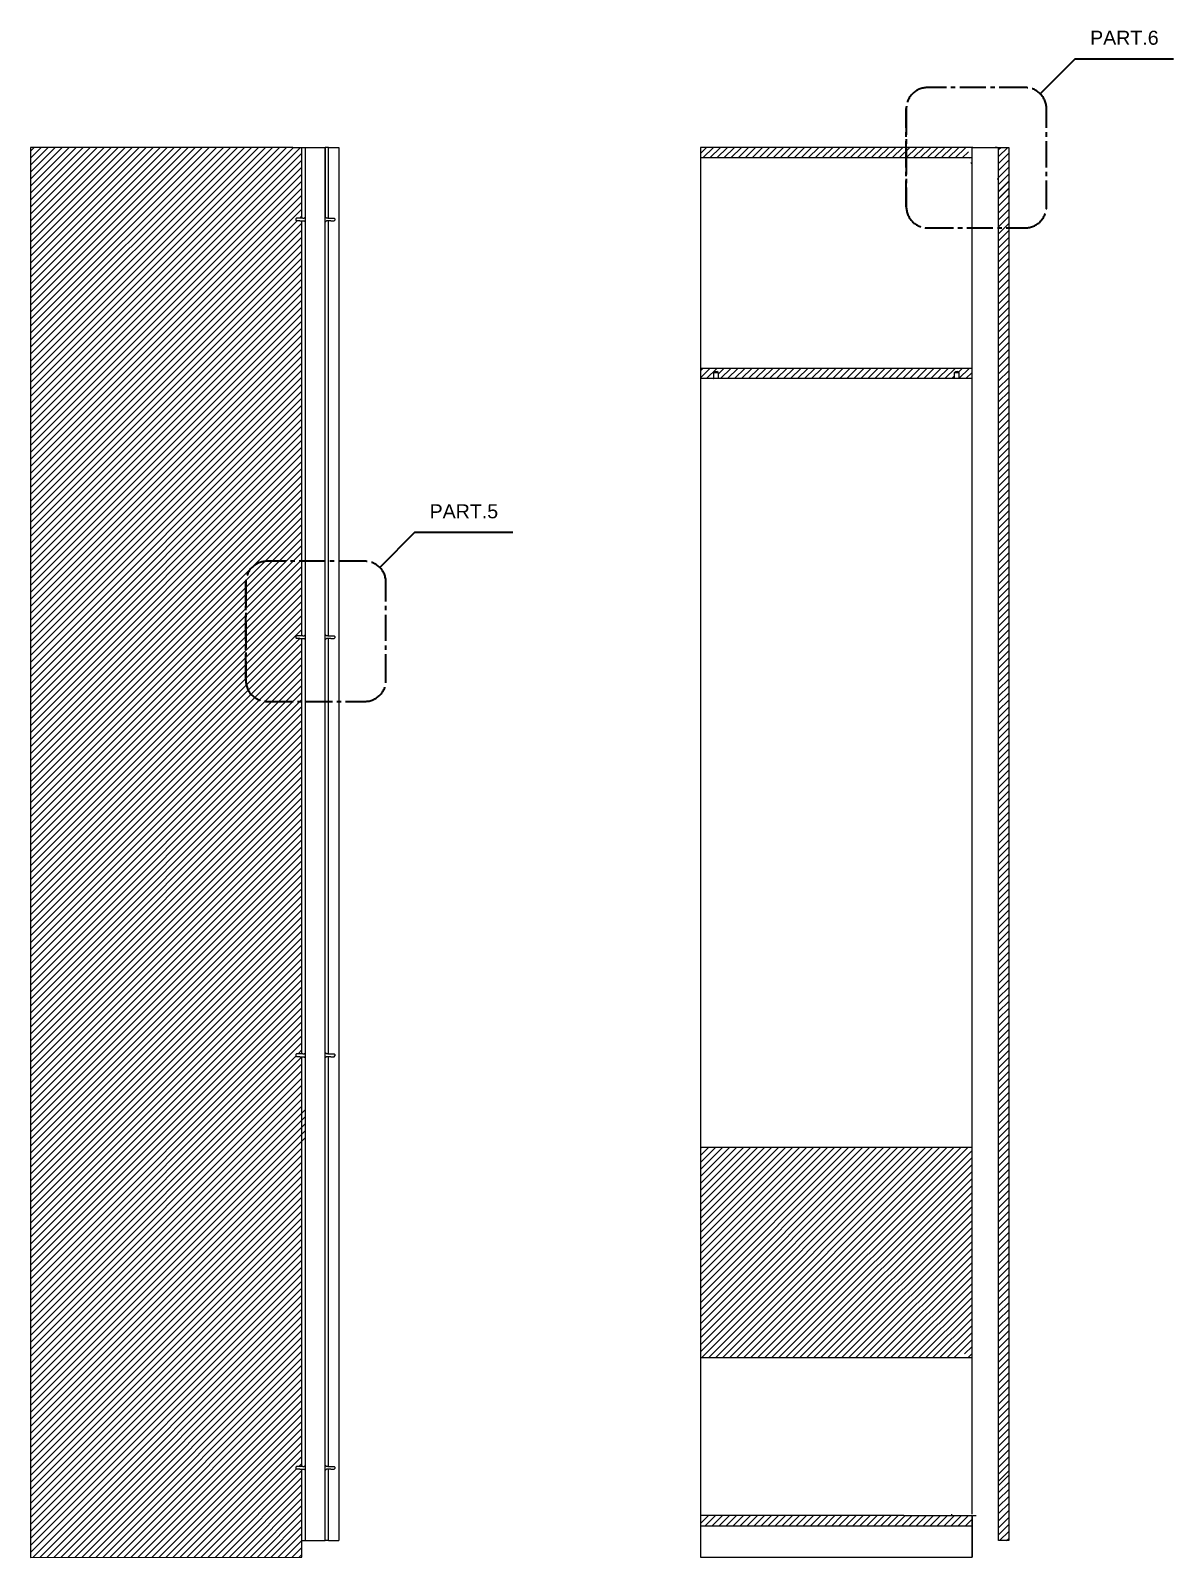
# Model space of a CAD drawing. Header units: millimetres. Extents: x 1628 to 5948, y -265 to 1722.
# Drawn here: x 2358.8 to 2521.9, y 1264.4 to 1482.3 of the extents above; entities that cross this region are included whole.
import ezdxf
from ezdxf.enums import TextEntityAlignment as Align

# ---------------------------------------------------------------- set-up
doc = ezdxf.new("R2010")
doc.units = ezdxf.units.MM
doc.linetypes.add('CENTER2', pattern=[1.125, 0.75, -0.125, 0.125, -0.125])
doc.layers.get('0').update_dxf_attribs({"color": 8})
doc.layers.add('A-SECT A-MCUT', color=7, linetype='Continuous', lineweight=35)
doc.layers.add('Campiture', color=1, linetype='Continuous')
doc.layers.add('Incastri', color=4, linetype='Continuous')
doc.styles.add('ARIAL', font='Arial.ttf')
pattern_1 = [(45, (1593.8411, 1124.19895), (-0.5, 0.5), [])]

msp = doc.modelspace()

# ---------------------------------------------------------------- hatches: boundary and pattern name
at = {"layer": 'Campiture'}
h = msp.add_hatch(dxfattribs=at)
h.set_pattern_fill('JIS_WOOD', color=256)
h.set_pattern_definition(pattern_1)
edge = h.paths.add_edge_path()
edge.add_spline(control_points=[(2492.48, 1465.62), (2492.81, 1465.62), (2493.14, 1465.62), (2493.14, 1465.62), (2493.14, 1464.64), (2493.14, 1463.67), (2493.14, 1462.7)], knot_values=[0.174311, 0.174311, 0.174311, 0.174311, 0.674311, 0.674311, 0.674311, 1.5, 1.5, 1.5, 1.5], weights=[1, 1, 1, 1, 1, 1, 1], degree=3, periodic=0)
edge.add_spline(control_points=[(2493.14, 1465.62), (2493.14, 1465.62), (2492.81, 1465.62), (2492.48, 1465.62)], knot_values=[1, 1, 1, 1, 1.5, 1.5, 1.5, 1.5], weights=[1, 1, 1, 1], degree=3, periodic=0)
edge.add_spline(control_points=[(2492.48, 1465.62), (2492.15, 1465.62), (2491.82, 1465.62), (2491.82, 1465.62)], knot_values=[1.5, 1.5, 1.5, 1.5, 2, 2, 2, 2], weights=[1, 1, 1, 1], degree=3, periodic=0)
edge.add_line((2491.82, 1465.62), (2490.23, 1465.62))
edge.add_line((2490.23, 1465.62), (2454.4, 1465.62))
edge.add_line((2454.4, 1465.62), (2454.4, 1464.11))
edge.add_line((2454.4, 1464.11), (2487.15, 1464.11))
edge.add_line((2487.15, 1464.11), (2490.28, 1464.11))
edge.add_line((2490.28, 1464.11), (2493.14, 1464.11))
h = msp.add_hatch(dxfattribs=at)
h.set_pattern_fill('JIS_WOOD', color=256)
h.set_pattern_definition(pattern_1)
edge = h.paths.add_edge_path()
edge.add_line((2498.4, 1458.55), (2498.4, 1460.79))
edge.add_line((2498.4, 1460.79), (2496.93, 1459.32))
edge.add_line((2496.93, 1459.32), (2496.93, 1458.55))
edge.add_line((2496.93, 1458.55), (2496.93, 1276.86))
edge.add_spline(control_points=[(2496.93, 1276.86), (2496.93, 1276.12), (2496.93, 1275.39), (2496.93, 1274.65)], knot_values=[4.012319, 4.012319, 4.012319, 4.012319, 4.023751, 4.023751, 4.023751, 4.023751], weights=[1, 1, 1, 1], degree=3, periodic=0)
edge.add_line((2496.93, 1274.65), (2498.4, 1276.12))
edge.add_spline(control_points=[(2498.4, 1276.12), (2498.4, 1276.37), (2498.4, 1276.61), (2498.4, 1276.86)], knot_values=[0.949387, 0.949387, 0.949387, 0.949387, 0.953089, 0.953089, 0.953089, 0.953089], weights=[1, 1, 1, 1], degree=3, periodic=0)
edge.add_line((2498.4, 1276.86), (2498.4, 1458.55))
h = msp.add_hatch(dxfattribs=at)
h.set_pattern_fill('JIS_WOOD', color=256)
h.set_pattern_definition(pattern_1)
h.paths.add_polyline_path([(2490.64, 1433.52), (2490.81, 1433.62), (2491.06, 1433.62), (2491.24, 1433.52), (2491.24, 1432.62), (2493.14, 1432.62), (2493.14, 1434.12), (2454.4, 1434.12), (2454.4, 1432.62), (2456.3, 1432.62), (2456.3, 1433.52), (2456.48, 1433.62), (2456.73, 1433.62), (2456.9, 1433.52), (2456.9, 1432.62), (2490.64, 1432.62)])
h = msp.add_hatch(dxfattribs=at)
h.set_pattern_fill('JIS_WOOD', color=256)
h.set_pattern_definition(pattern_1)
h.paths.add_polyline_path([(2493.14, 1322.93), (2454.4, 1322.93), (2454.4, 1292.93), (2491.41, 1292.93), (2491.41, 1293.59), (2491.56, 1293.68), (2491.93, 1293.68), (2492.08, 1293.59), (2492.08, 1292.93), (2493.14, 1292.93)])

# ---------------------------------------------------------------- linework, layer by layer
for p, q in [((2396.22, 1465.6), (2398.7, 1465.6)), ((2397.54, 1462.07), (2397.54, 1465.6)), ((2398.04, 1266.81), (2398.04, 1465.6)), ((2398.7, 1465.6), (2400.84, 1465.6)), ((2401.34, 1465.6), (2400.84, 1465.6)), ((2400.84, 1266.81), (2400.84, 1465.6)), ((2400.84, 1465.6), (2400.84, 1455.6)), ((2401.34, 1455.54), (2401.34, 1465.6)), ((2401.34, 1465.6), (2402.81, 1465.6)), ((2402.81, 1465.6), (2402.81, 1266.81)), ((2493.14, 1458.55), (2493.14, 1465.62)), ((2493.26, 1465.62), (2496.93, 1465.62)), ((2494.35, 1465.62), (2494.59, 1465.62)), ((2494.81, 1465.62), (2496.43, 1465.62)), ((2496.72, 1465.62), (2496.43, 1465.62)), ((2496.93, 1465.62), (2498.4, 1465.62)), ((2496.93, 1458.55), (2496.93, 1465.62)), ((2496.93, 1465.62), (2496.93, 1465.62)), ((2498.4, 1465.62), (2498.4, 1458.55)), ((2493.14, 1464.11), (2454.4, 1464.11)), ((2397.54, 1455.54), (2397.54, 1462.07)), ((2493.14, 1270.58), (2493.14, 1458.55)), ((2496.93, 1266.8), (2496.93, 1458.55)), ((2498.4, 1458.55), (2498.4, 1266.8)), ((2397.54, 1395.92), (2397.54, 1455.14)), ((2401.34, 1395.92), (2401.34, 1455.14)), ((2454.4, 1434.12), (2493.14, 1434.12)), ((2493.14, 1432.62), (2454.4, 1432.62)), ((2397.54, 1336.26), (2397.54, 1395.52)), ((2401.33, 1336.26), (2401.34, 1395.52)), ((2397.54, 1277.39), (2397.54, 1335.86)), ((2401.34, 1277.39), (2401.34, 1335.86)), ((2454.4, 1322.93), (2493.14, 1322.93)), ((2454.4, 1292.93), (2493.14, 1292.93)), ((2490.95, 1292.93), (2492.45, 1292.93)), ((2397.54, 1270.4), (2397.54, 1276.99)), ((2401.34, 1266.81), (2401.34, 1276.99)), ((2397.54, 1268.88), (2397.54, 1270.4)), ((2483.39, 1270.38), (2454.4, 1270.38)), ((2493.14, 1268.9), (2493.14, 1270.42)), ((2483.4, 1268.86), (2454.4, 1268.86)), ((2493.14, 1266.84), (2493.14, 1268.86)), ((2493.14, 1268.86), (2493.14, 1264.43)), ((2397.54, 1266.81), (2398.7, 1266.81)), ((2398.7, 1266.81), (2400.84, 1266.81)), ((2401.34, 1266.81), (2400.84, 1266.81)), ((2401.34, 1266.81), (2402.81, 1266.81)), ((2498.4, 1266.8), (2496.93, 1266.8))]:
    msp.add_line(p, q)
at = {"color": 6}
for p, q in [((2496.93, 1461.07), (2496.75, 1461.07)), ((2490.22, 1270.58), (2490.22, 1270.38)), ((2493.29, 1270.38), (2493.73, 1270.38))]:
    msp.add_line(p, q, dxfattribs=at)
at = {"color": 175, "linetype": 'Continuous'}
for p, q in [((2496.93, 1459.32), (2498.4, 1460.79)), ((2498.16, 1458.55), (2498.4, 1458.79)), ((2397.26, 1455.54), (2397.54, 1455.82)), ((2397.54, 1335.82), (2397.58, 1335.86)), ((2397.54, 1327.82), (2398.04, 1328.32)), ((2397.54, 1326.82), (2398.04, 1327.32)), ((2397.54, 1325.82), (2398.04, 1326.32)), ((2397.54, 1324.82), (2398.04, 1325.32)), ((2397.54, 1323.82), (2398.04, 1324.32))]:
    msp.add_line(p, q, dxfattribs=at)
for points in [[(2396.22, 1465.6), (2394.64, 1465.6), (2358.81, 1465.6), (2358.81, 1264.4), (2397.54, 1264.42), (2397.54, 1266.86), (2397.54, 1268.88)], [(2493.26, 1465.62), (2490.23, 1465.62), (2454.4, 1465.62), (2454.4, 1264.42), (2493.14, 1264.43), (2493.14, 1266.88), (2493.14, 1268.9)], [(2483.39, 1270.38), (2491.16, 1270.38), (2492.56, 1270.38), (2493.14, 1270.38), (2493.14, 1268.86), (2492.01, 1268.86), (2483.4, 1268.86)]]:
    msp.add_lwpolyline(points)
at = {"layer": 'A-SECT A-MCUT'}
for p, q in [((2507.88, 1478.27), (2502.88, 1473.27)), ((2507.88, 1478.27), (2521.88, 1478.27)), ((2413.64, 1410.69), (2408.64, 1405.69)), ((2413.64, 1410.69), (2427.64, 1410.69))]:
    msp.add_line(p, q, dxfattribs=at)
at = {"layer": 'A-SECT A-MCUT', "linetype": 'CENTER2', "ltscale": 5}
for points in [[(2483.76, 1457.15, 0.414214), (2486.76, 1454.15), (2500.76, 1454.15, 0.414214), (2503.76, 1457.15), (2503.76, 1471.15, 0.414214), (2500.76, 1474.15), (2486.76, 1474.15, 0.414214), (2483.76, 1471.15), (2483.76, 1457.15), (2483.76, 1471.15)], [(2389.52, 1389.56, 0.414214), (2392.52, 1386.56), (2406.52, 1386.56, 0.414214), (2409.52, 1389.56), (2409.52, 1403.56, 0.414214), (2406.52, 1406.56), (2392.52, 1406.56, 0.414214), (2389.52, 1403.56), (2389.52, 1389.56), (2389.52, 1403.56)]]:
    msp.add_lwpolyline(points, format="xyb", dxfattribs=at)
at = {"layer": 'Campiture', "linetype": 'Continuous'}
for p, q in [((2358.81, 1465.09), (2359.32, 1465.6)), ((2358.81, 1464.09), (2360.32, 1465.6)), ((2358.81, 1463.09), (2361.32, 1465.6)), ((2358.81, 1462.09), (2362.32, 1465.6)), ((2358.81, 1461.09), (2363.32, 1465.6)), ((2358.81, 1460.09), (2364.32, 1465.6)), ((2358.81, 1459.09), (2365.32, 1465.6)), ((2358.81, 1458.09), (2366.32, 1465.6)), ((2358.81, 1457.09), (2367.32, 1465.6)), ((2358.81, 1456.09), (2368.32, 1465.6)), ((2358.81, 1455.09), (2369.32, 1465.6)), ((2358.81, 1454.09), (2370.32, 1465.6)), ((2358.81, 1453.09), (2371.32, 1465.6)), ((2358.81, 1452.09), (2372.32, 1465.6)), ((2358.81, 1451.09), (2373.32, 1465.6)), ((2358.81, 1450.09), (2374.32, 1465.6)), ((2358.81, 1449.09), (2375.32, 1465.6)), ((2358.81, 1448.09), (2376.32, 1465.6)), ((2358.81, 1447.09), (2377.32, 1465.6)), ((2358.81, 1446.09), (2378.32, 1465.6)), ((2358.81, 1445.09), (2379.32, 1465.6)), ((2358.81, 1444.09), (2380.32, 1465.6)), ((2358.81, 1443.09), (2381.32, 1465.6)), ((2358.81, 1442.09), (2382.32, 1465.6)), ((2358.81, 1441.09), (2383.32, 1465.6)), ((2358.81, 1440.09), (2384.32, 1465.6)), ((2358.81, 1439.09), (2385.32, 1465.6)), ((2358.81, 1438.09), (2386.32, 1465.6)), ((2358.81, 1437.09), (2387.32, 1465.6)), ((2358.81, 1436.09), (2388.32, 1465.6)), ((2358.81, 1435.09), (2389.32, 1465.6)), ((2358.81, 1434.09), (2390.32, 1465.6)), ((2358.81, 1433.09), (2391.32, 1465.6)), ((2358.81, 1432.09), (2392.32, 1465.6)), ((2358.81, 1431.09), (2393.32, 1465.6)), ((2358.81, 1430.09), (2394.32, 1465.6)), ((2358.81, 1429.09), (2395.32, 1465.6)), ((2358.81, 1428.09), (2396.32, 1465.6)), ((2358.81, 1427.09), (2397.32, 1465.6)), ((2358.81, 1426.09), (2397.54, 1464.82)), ((2496.93, 1465.32), (2497.23, 1465.62)), ((2496.93, 1464.32), (2498.23, 1465.62)), ((2496.93, 1463.32), (2498.4, 1464.79)), ((2358.81, 1425.09), (2397.54, 1463.82)), ((2358.81, 1424.09), (2397.54, 1462.82)), ((2496.93, 1462.32), (2498.4, 1463.79)), ((2496.93, 1461.32), (2498.4, 1462.79)), ((2358.81, 1423.09), (2397.54, 1461.82)), ((2358.81, 1422.09), (2397.54, 1460.82)), ((2496.93, 1460.32), (2498.4, 1461.79)), ((2358.81, 1421.09), (2397.54, 1459.82)), ((2358.81, 1420.09), (2397.54, 1458.82)), ((2358.81, 1419.09), (2397.54, 1457.82)), ((2497.16, 1458.55), (2498.4, 1459.79)), ((2358.81, 1418.09), (2397.54, 1456.82)), ((2358.81, 1417.09), (2396.86, 1455.14)), ((2358.81, 1416.09), (2397.54, 1454.82)), ((2358.81, 1415.09), (2397.54, 1453.82)), ((2358.81, 1414.09), (2397.54, 1452.82)), ((2358.81, 1413.09), (2397.54, 1451.82)), ((2358.81, 1412.09), (2397.54, 1450.82)), ((2358.81, 1411.09), (2397.54, 1449.82)), ((2358.81, 1410.09), (2397.54, 1448.82)), ((2358.81, 1409.09), (2397.54, 1447.82)), ((2358.81, 1408.09), (2397.54, 1446.82)), ((2358.81, 1407.09), (2397.54, 1445.82)), ((2358.81, 1406.09), (2397.54, 1444.82)), ((2358.81, 1405.09), (2397.54, 1443.82)), ((2358.81, 1404.09), (2397.54, 1442.82)), ((2358.81, 1403.09), (2397.54, 1441.82)), ((2358.81, 1402.09), (2397.54, 1440.82)), ((2358.81, 1401.09), (2397.54, 1439.82)), ((2358.81, 1400.09), (2397.54, 1438.82)), ((2358.81, 1399.09), (2397.54, 1437.82)), ((2358.81, 1398.09), (2397.54, 1436.82)), ((2358.81, 1397.09), (2397.54, 1435.82)), ((2358.81, 1396.09), (2397.54, 1434.82)), ((2358.81, 1395.09), (2397.54, 1433.82)), ((2358.81, 1394.09), (2397.54, 1432.82)), ((2358.81, 1393.09), (2397.54, 1431.82)), ((2358.81, 1392.09), (2397.54, 1430.82)), ((2358.81, 1391.09), (2397.54, 1429.82)), ((2358.81, 1390.09), (2397.54, 1428.82)), ((2358.81, 1389.09), (2397.54, 1427.82)), ((2358.81, 1388.09), (2397.54, 1426.82)), ((2358.81, 1387.09), (2397.54, 1425.82)), ((2358.81, 1386.09), (2397.54, 1424.82)), ((2358.81, 1385.09), (2397.54, 1423.82)), ((2358.81, 1384.09), (2397.54, 1422.82)), ((2358.81, 1383.09), (2397.54, 1421.82)), ((2358.81, 1382.09), (2397.54, 1420.82)), ((2358.81, 1381.09), (2397.54, 1419.82)), ((2358.81, 1380.09), (2397.54, 1418.82)), ((2358.81, 1379.09), (2397.54, 1417.82)), ((2358.81, 1378.09), (2397.54, 1416.82)), ((2358.81, 1377.09), (2397.54, 1415.82)), ((2358.81, 1376.09), (2397.54, 1414.82)), ((2358.81, 1375.09), (2397.54, 1413.82)), ((2358.81, 1374.09), (2397.54, 1412.82)), ((2358.81, 1373.09), (2397.54, 1411.82)), ((2358.81, 1372.09), (2397.54, 1410.82)), ((2358.81, 1371.09), (2397.54, 1409.82)), ((2358.81, 1370.09), (2397.54, 1408.82)), ((2358.81, 1369.09), (2397.54, 1407.82)), ((2358.81, 1368.09), (2397.54, 1406.82)), ((2358.81, 1367.09), (2397.54, 1405.82)), ((2358.81, 1366.09), (2397.54, 1404.82)), ((2358.81, 1365.09), (2397.54, 1403.82)), ((2358.81, 1364.09), (2397.54, 1402.82)), ((2358.81, 1363.09), (2397.54, 1401.82)), ((2358.81, 1362.09), (2397.54, 1400.82)), ((2358.81, 1361.09), (2397.54, 1399.82)), ((2358.81, 1360.09), (2397.54, 1398.82)), ((2358.81, 1359.09), (2397.54, 1397.82)), ((2358.81, 1358.09), (2397.54, 1396.82)), ((2358.81, 1357.09), (2397.25, 1395.52)), ((2358.81, 1356.09), (2397.54, 1394.82)), ((2358.81, 1355.09), (2397.54, 1393.82)), ((2358.81, 1354.09), (2397.54, 1392.82)), ((2358.81, 1353.09), (2397.54, 1391.82)), ((2358.81, 1352.09), (2397.54, 1390.82)), ((2358.81, 1351.09), (2397.54, 1389.82)), ((2358.81, 1350.09), (2397.54, 1388.82)), ((2358.81, 1349.09), (2397.54, 1387.82)), ((2358.81, 1348.09), (2397.54, 1386.82)), ((2358.81, 1347.09), (2397.54, 1385.82)), ((2358.81, 1346.09), (2397.54, 1384.82)), ((2358.81, 1345.09), (2397.54, 1383.82)), ((2358.81, 1344.09), (2397.54, 1382.82)), ((2358.81, 1343.09), (2397.54, 1381.82)), ((2358.81, 1342.09), (2397.54, 1380.82)), ((2358.81, 1341.09), (2397.54, 1379.82)), ((2358.81, 1340.09), (2397.54, 1378.82)), ((2358.81, 1339.09), (2397.54, 1377.82)), ((2358.81, 1338.09), (2397.54, 1376.82)), ((2358.81, 1337.09), (2397.54, 1375.82)), ((2358.81, 1336.09), (2397.54, 1374.82)), ((2358.81, 1335.09), (2397.54, 1373.82)), ((2358.81, 1334.09), (2397.54, 1372.82)), ((2358.81, 1333.09), (2397.54, 1371.82)), ((2358.81, 1332.09), (2397.54, 1370.82)), ((2358.81, 1331.09), (2397.54, 1369.82)), ((2358.81, 1330.09), (2397.54, 1368.82)), ((2358.81, 1329.09), (2397.54, 1367.82)), ((2358.81, 1328.09), (2397.54, 1366.82)), ((2358.81, 1327.09), (2397.54, 1365.82)), ((2358.81, 1326.09), (2397.54, 1364.82)), ((2358.81, 1325.09), (2397.54, 1363.82)), ((2358.81, 1324.09), (2397.54, 1362.82)), ((2358.81, 1323.09), (2397.54, 1361.82)), ((2358.81, 1322.09), (2397.54, 1360.82)), ((2358.81, 1321.09), (2397.54, 1359.82)), ((2358.81, 1320.09), (2397.54, 1358.82)), ((2358.81, 1319.09), (2397.54, 1357.82)), ((2358.81, 1318.09), (2397.54, 1356.82)), ((2358.81, 1317.09), (2397.54, 1355.82)), ((2358.81, 1316.09), (2397.54, 1354.82)), ((2358.81, 1315.09), (2397.54, 1353.82)), ((2358.81, 1314.09), (2397.54, 1352.82)), ((2358.81, 1313.09), (2397.54, 1351.82)), ((2358.81, 1312.09), (2397.54, 1350.82)), ((2358.81, 1311.09), (2397.54, 1349.82)), ((2358.81, 1310.09), (2397.54, 1348.82)), ((2358.81, 1309.09), (2397.54, 1347.82)), ((2358.81, 1308.09), (2397.54, 1346.82)), ((2358.81, 1307.09), (2397.54, 1345.82)), ((2358.81, 1306.09), (2397.54, 1344.82)), ((2358.81, 1305.09), (2397.54, 1343.82)), ((2358.81, 1304.09), (2397.54, 1342.82)), ((2358.81, 1303.09), (2397.54, 1341.82)), ((2358.81, 1302.09), (2397.54, 1340.82)), ((2358.81, 1301.09), (2397.54, 1339.82)), ((2358.81, 1300.09), (2397.54, 1338.82)), ((2358.81, 1299.09), (2397.54, 1337.82)), ((2358.81, 1298.09), (2396.66, 1335.94)), ((2358.81, 1297.09), (2397.54, 1335.82)), ((2396.98, 1336.26), (2397.54, 1336.82)), ((2358.81, 1296.09), (2397.54, 1334.82)), ((2358.81, 1295.09), (2397.54, 1333.82)), ((2358.81, 1294.09), (2397.54, 1332.82)), ((2358.81, 1293.09), (2397.54, 1331.82)), ((2358.81, 1292.09), (2397.54, 1330.82)), ((2358.81, 1291.09), (2397.54, 1329.82)), ((2358.81, 1290.09), (2397.54, 1328.82)), ((2358.81, 1289.09), (2397.54, 1327.82)), ((2358.81, 1288.09), (2397.54, 1326.82)), ((2358.81, 1287.09), (2397.54, 1325.82)), ((2358.81, 1286.09), (2397.54, 1324.82)), ((2358.81, 1285.09), (2397.54, 1323.82)), ((2358.81, 1284.09), (2397.54, 1322.82)), ((2358.81, 1283.09), (2397.54, 1321.82)), ((2358.81, 1282.09), (2397.54, 1320.82)), ((2358.81, 1281.09), (2397.54, 1319.82)), ((2358.81, 1280.09), (2397.54, 1318.82)), ((2358.81, 1279.09), (2397.54, 1317.82)), ((2358.81, 1278.09), (2397.54, 1316.82)), ((2358.81, 1277.09), (2397.54, 1315.82)), ((2358.81, 1276.09), (2397.54, 1314.82)), ((2358.81, 1275.09), (2397.54, 1313.82)), ((2358.81, 1274.09), (2397.54, 1312.82)), ((2358.81, 1273.09), (2397.54, 1311.82)), ((2358.81, 1272.09), (2397.54, 1310.82)), ((2358.81, 1271.09), (2397.54, 1309.82)), ((2358.81, 1270.09), (2397.54, 1308.82)), ((2358.81, 1269.09), (2397.54, 1307.82)), ((2358.81, 1268.09), (2397.54, 1306.82)), ((2358.81, 1267.09), (2397.54, 1305.82)), ((2358.81, 1266.09), (2397.54, 1304.82)), ((2358.81, 1265.09), (2397.54, 1303.82)), ((2359.12, 1264.4), (2397.54, 1302.82)), ((2360.12, 1264.4), (2397.54, 1301.82)), ((2361.12, 1264.4), (2397.54, 1300.82)), ((2362.12, 1264.4), (2397.54, 1299.82)), ((2363.12, 1264.4), (2397.54, 1298.82)), ((2364.12, 1264.4), (2397.54, 1297.82)), ((2365.12, 1264.4), (2397.54, 1296.82)), ((2366.13, 1264.4), (2397.54, 1295.82)), ((2367.13, 1264.4), (2397.54, 1294.82)), ((2368.13, 1264.4), (2397.54, 1293.82)), ((2369.13, 1264.4), (2397.54, 1292.82)), ((2370.13, 1264.4), (2397.54, 1291.82)), ((2371.13, 1264.41), (2397.54, 1290.82)), ((2372.13, 1264.41), (2397.54, 1289.82)), ((2373.13, 1264.41), (2397.54, 1288.82)), ((2374.13, 1264.41), (2397.54, 1287.82)), ((2375.13, 1264.41), (2397.54, 1286.82)), ((2376.13, 1264.41), (2397.54, 1285.82)), ((2377.13, 1264.41), (2397.54, 1284.82)), ((2378.13, 1264.41), (2397.54, 1283.82)), ((2379.13, 1264.41), (2397.54, 1282.82)), ((2380.13, 1264.41), (2397.54, 1281.82)), ((2381.13, 1264.41), (2397.54, 1280.82)), ((2382.13, 1264.41), (2397.54, 1279.82)), ((2383.13, 1264.41), (2397.54, 1278.82)), ((2384.13, 1264.41), (2396.73, 1277.01)), ((2397.11, 1277.39), (2397.54, 1277.82)), ((2385.13, 1264.41), (2397.54, 1276.82)), ((2386.13, 1264.41), (2397.54, 1275.82)), ((2387.13, 1264.41), (2397.54, 1274.82)), ((2496.93, 1274.65), (2498.4, 1276.12)), ((2496.93, 1273.65), (2498.4, 1275.12)), ((2388.13, 1264.41), (2397.54, 1273.82)), ((2389.14, 1264.41), (2397.54, 1272.82)), ((2496.93, 1272.65), (2498.4, 1274.12)), ((2496.93, 1271.65), (2498.4, 1273.12)), ((2390.14, 1264.41), (2397.54, 1271.82)), ((2391.14, 1264.41), (2397.54, 1270.82)), ((2454.4, 1269.27), (2455.52, 1270.38)), ((2455, 1268.86), (2456.52, 1270.38)), ((2456, 1268.86), (2457.52, 1270.38)), ((2457, 1268.86), (2458.52, 1270.38)), ((2458, 1268.86), (2459.52, 1270.38)), ((2459, 1268.86), (2460.52, 1270.38)), ((2460, 1268.86), (2461.52, 1270.38)), ((2461, 1268.86), (2462.52, 1270.38)), ((2462, 1268.86), (2463.52, 1270.38)), ((2463, 1268.86), (2464.52, 1270.38)), ((2464, 1268.86), (2465.52, 1270.38)), ((2465, 1268.86), (2466.52, 1270.38)), ((2466, 1268.86), (2467.52, 1270.38)), ((2467, 1268.86), (2468.52, 1270.38)), ((2468, 1268.86), (2469.52, 1270.38)), ((2469, 1268.86), (2470.52, 1270.38)), ((2470.07, 1268.86), (2471.59, 1270.38)), ((2471.07, 1268.86), (2472.59, 1270.38)), ((2472.07, 1268.86), (2473.59, 1270.38)), ((2473.07, 1268.86), (2474.59, 1270.38)), ((2474.07, 1268.86), (2475.59, 1270.38)), ((2475.07, 1268.86), (2476.59, 1270.38)), ((2476.07, 1268.86), (2477.59, 1270.38)), ((2477.07, 1268.86), (2478.59, 1270.38)), ((2478.07, 1268.86), (2479.59, 1270.38)), ((2479.07, 1268.86), (2480.59, 1270.38)), ((2480.07, 1268.86), (2481.59, 1270.38)), ((2481.07, 1268.86), (2482.59, 1270.38)), ((2482.07, 1268.86), (2483.59, 1270.38)), ((2483.07, 1268.86), (2484.59, 1270.38)), ((2484.14, 1268.86), (2485.66, 1270.38)), ((2485.14, 1268.86), (2486.66, 1270.38)), ((2486.14, 1268.86), (2487.66, 1270.38)), ((2487.14, 1268.86), (2488.66, 1270.38)), ((2488.14, 1268.86), (2489.66, 1270.38)), ((2489.14, 1268.86), (2490.66, 1270.38)), ((2490.14, 1268.86), (2491.66, 1270.38)), ((2491.14, 1268.86), (2492.66, 1270.38)), ((2496.93, 1270.65), (2498.4, 1272.12)), ((2496.93, 1269.65), (2498.4, 1271.12)), ((2392.14, 1264.41), (2397.54, 1269.82)), ((2393.14, 1264.42), (2397.54, 1268.82)), ((2492.14, 1268.86), (2493.14, 1269.86)), ((2496.93, 1268.65), (2498.4, 1270.12)), ((2496.93, 1267.65), (2498.4, 1269.12)), ((2394.14, 1264.42), (2397.54, 1267.82)), ((2395.14, 1264.42), (2397.54, 1266.82)), ((2497.08, 1266.8), (2498.4, 1268.12)), ((2498.08, 1266.8), (2498.4, 1267.12)), ((2396.14, 1264.42), (2397.54, 1265.82)), ((2397.14, 1264.42), (2397.54, 1264.82))]:
    msp.add_line(p, q, dxfattribs=at)
at = {"layer": 'Campiture'}
for p, q in [((2396.76, 1277.39), (2396.65, 1277.29)), ((2396.65, 1277.29), (2396.65, 1277.09)), ((2396.76, 1276.99), (2396.65, 1277.09)), ((2397.24, 1277.39), (2396.76, 1277.39)), ((2397.24, 1276.99), (2396.76, 1276.99))]:
    msp.add_line(p, q, dxfattribs=at)
at = {"layer": 'Incastri'}
for p, q in [((2397.85, 1455.54), (2398.04, 1455.71)), ((2401.03, 1455.54), (2400.84, 1455.71)), ((2396.76, 1455.54), (2396.65, 1455.44)), ((2396.65, 1455.44), (2396.65, 1455.24)), ((2396.76, 1455.14), (2396.65, 1455.24)), ((2397.24, 1455.54), (2396.76, 1455.54)), ((2397.24, 1455.14), (2396.76, 1455.14)), ((2397.64, 1455.54), (2397.24, 1455.54)), ((2397.24, 1455.14), (2397.85, 1455.14)), ((2397.64, 1455.54), (2397.85, 1455.54)), ((2397.85, 1455.14), (2398.04, 1454.97)), ((2401.03, 1455.14), (2400.84, 1454.97)), ((2401.24, 1455.54), (2401.03, 1455.54)), ((2401.64, 1455.14), (2401.03, 1455.14)), ((2401.24, 1455.54), (2401.64, 1455.54)), ((2401.64, 1455.54), (2402.12, 1455.54)), ((2401.64, 1455.14), (2402.12, 1455.14)), ((2402.12, 1455.54), (2402.23, 1455.44)), ((2402.12, 1455.14), (2402.23, 1455.24)), ((2402.23, 1455.44), (2402.23, 1455.24)), ((2456.3, 1433.52), (2456.48, 1433.62)), ((2456.3, 1432.62), (2456.3, 1433.52)), ((2456.3, 1433.52), (2456.9, 1433.52)), ((2456.48, 1433.62), (2456.73, 1433.62)), ((2456.9, 1433.52), (2456.73, 1433.62)), ((2456.9, 1433.52), (2456.9, 1432.62)), ((2490.64, 1433.52), (2490.81, 1433.62)), ((2490.64, 1432.62), (2490.64, 1433.52)), ((2490.64, 1433.52), (2491.24, 1433.52)), ((2490.81, 1433.62), (2491.06, 1433.62)), ((2491.24, 1433.52), (2491.06, 1433.62)), ((2491.24, 1433.52), (2491.24, 1432.62)), ((2396.76, 1395.92), (2396.65, 1395.82)), ((2396.65, 1395.82), (2396.65, 1395.62)), ((2396.76, 1395.52), (2396.65, 1395.62)), ((2397.24, 1395.92), (2396.76, 1395.92)), ((2397.24, 1395.52), (2396.76, 1395.52)), ((2397.64, 1395.92), (2397.24, 1395.92)), ((2397.24, 1395.52), (2397.85, 1395.52)), ((2397.64, 1395.92), (2397.85, 1395.92)), ((2397.85, 1395.92), (2398.04, 1396.1)), ((2397.85, 1395.52), (2398.04, 1395.35)), ((2401.03, 1395.92), (2400.84, 1396.1)), ((2401.03, 1395.52), (2400.84, 1395.35)), ((2401.24, 1395.92), (2401.03, 1395.92)), ((2401.64, 1395.52), (2401.03, 1395.52)), ((2401.24, 1395.92), (2401.64, 1395.92)), ((2401.64, 1395.92), (2402.12, 1395.92)), ((2401.64, 1395.52), (2402.12, 1395.52)), ((2402.12, 1395.92), (2402.23, 1395.82)), ((2402.12, 1395.52), (2402.23, 1395.62)), ((2402.23, 1395.82), (2402.23, 1395.62)), ((2396.76, 1336.26), (2396.65, 1336.16)), ((2396.65, 1336.16), (2396.65, 1335.96)), ((2396.76, 1335.86), (2396.65, 1335.96)), ((2397.24, 1336.26), (2396.76, 1336.26)), ((2397.24, 1335.86), (2396.76, 1335.86)), ((2397.64, 1336.26), (2397.24, 1336.26)), ((2397.24, 1335.86), (2397.85, 1335.86)), ((2397.64, 1336.26), (2397.85, 1336.26)), ((2397.85, 1336.26), (2398.04, 1336.43)), ((2397.85, 1335.86), (2398.04, 1335.68)), ((2401.03, 1336.26), (2400.84, 1336.43)), ((2401.03, 1335.86), (2400.84, 1335.68)), ((2401.24, 1336.26), (2401.03, 1336.26)), ((2401.64, 1335.86), (2401.03, 1335.86)), ((2401.24, 1336.26), (2401.64, 1336.26)), ((2401.64, 1336.26), (2402.12, 1336.26)), ((2401.64, 1335.86), (2402.12, 1335.86)), ((2402.12, 1336.26), (2402.23, 1336.16)), ((2402.12, 1335.86), (2402.23, 1335.96)), ((2402.23, 1336.16), (2402.23, 1335.96)), ((2397.64, 1277.39), (2397.24, 1277.39)), ((2397.24, 1276.99), (2397.85, 1276.99)), ((2397.64, 1277.39), (2397.85, 1277.39)), ((2397.85, 1277.39), (2398.04, 1277.56)), ((2397.85, 1276.99), (2398.04, 1276.81)), ((2401.03, 1277.39), (2400.84, 1277.56)), ((2401.03, 1276.99), (2400.84, 1276.81)), ((2401.24, 1277.39), (2401.03, 1277.39)), ((2401.64, 1276.99), (2401.03, 1276.99)), ((2401.24, 1277.39), (2401.64, 1277.39)), ((2401.64, 1277.39), (2402.12, 1277.39)), ((2401.64, 1276.99), (2402.12, 1276.99)), ((2402.12, 1277.39), (2402.23, 1277.29)), ((2402.12, 1276.99), (2402.23, 1277.09)), ((2402.23, 1277.29), (2402.23, 1277.09))]:
    msp.add_line(p, q, dxfattribs=at)

# ---------------------------------------------------------------- texts
at = {"style": 'ARIAL'}
for tag, p in [('PART.6', (2514.88, 1482.27)), ('PART.5', (2420.64, 1414.69))]:
    msp.add_attdef(tag, text='1', height=2, dxfattribs=at).set_placement(p, align=Align.TOP_CENTER)

doc.saveas('drawing.dxf')
